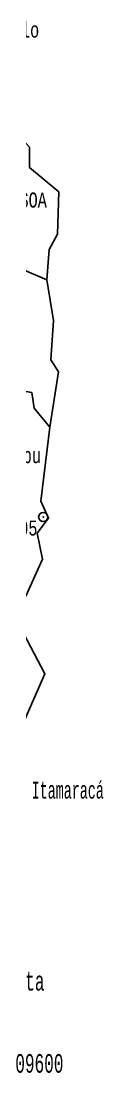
# Model space of a CAD drawing. Header units: millimetres. Extents: x 9851 to 10267, y 23387 to 23778.
# Drawn here: x 10242.56 to 10243.25, y 23644.68 to 23654.91 of the extents above; entities that cross this region are included whole.
import ezdxf
from ezdxf.enums import TextEntityAlignment as Align

# ---------------------------------------------------------------- set-up
doc = ezdxf.new("R2010")
doc.units = ezdxf.units.MM
doc.layers.add('3', color=7, linetype='Continuous')
doc.styles.add('MONOTXT', font='MONOTXT', dxfattribs={"height": 0.2})

# ---------------------------------------------------------------- blocks, each defined once
blk = doc.blocks.new('SEDE')
at = {"layer": '3', "color": 7, "linetype": 'Continuous'}
blk.add_circle((0, 0), 0.00451, dxfattribs=at)

msp = doc.modelspace()

# ---------------------------------------------------------------- linework, layer by layer
at = {"color": 7, "linetype": 'Continuous'}
for points in [[(10242.318, 23654.239), (10242.451, 23654.063), (10242.415, 23653.813), (10242.532, 23653.688), (10242.532, 23653.489), (10242.819, 23653.252), (10242.807, 23652.839), (10242.725, 23652.691), (10242.7, 23652.396)], [(10242.7, 23652.396), (10242.432, 23652.511), (10242.367, 23652.42), (10242.25, 23652.448), (10241.71, 23652.669), (10241.457, 23652.537)], [(10242.732, 23650.962), (10242.816, 23651.502), (10242.739, 23651.619), (10242.767, 23652), (10242.7, 23652.396)], [(10242.157, 23651.364), (10242.554, 23651.299), (10242.576, 23651.148), (10242.732, 23650.962)], [(10242.732, 23650.962), (10242.641, 23650.243), (10242.719, 23650.076), (10242.606, 23649.93), (10242.658, 23649.678), (10242.494, 23649.319), (10242.408, 23649.313)], [(10242.408, 23649.313), (10242.372, 23649.148), (10242.682, 23648.561), (10242.416, 23647.962), (10242.292, 23647.91)]]:
    msp.add_lwpolyline(points, dxfattribs=at)
msp.add_point((10242.666, 23650.088), dxfattribs=at)

# ---------------------------------------------------------------- block references
at = {"color": 7, "linetype": 'Continuous', "xscale": 10, "yscale": 10, "zscale": 10, "rotation": 0.8711516907012916}
msp.add_blockref('SEDE', (10242.666, 23650.088), dxfattribs=at)

# ---------------------------------------------------------------- texts
at = {"color": 7, "linetype": 'Continuous', "style": 'MONOTXT'}
for s, height, rotation, width, p in [('Cabedelo', 0.1462, 0, 0.705882, (10241.912, 23654.754)), ('Itamarac%%225 ', 0.16315, 360, 0.555563, (10242.553, 23647.348))]:
    msp.add_text(s, height=height, rotation=rotation, dxfattribs=dict(at, width=width)).set_placement(p)
at = {"color": 7, "linetype": 'Continuous', "style": 'MONOTXT', "width": 0.705898}
msp.add_text('PESSOA', height=0.146, rotation=359.987, dxfattribs=at).set_placement((10242.166, 23653.246), align=Align.TOP_LEFT)
at = {"color": 7, "linetype": 'Continuous', "style": 'MONOTXT', "width": 0.705879}
msp.add_text('Pitimbu', height=0.1463, rotation=360, dxfattribs=at).set_placement((10242.644, 23650.613), align=Align.RIGHT)
at = {"color": 7, "linetype": 'Continuous', "style": 'MONOTXT'}
for s, height, width, p in [('11905', 0.1463, 0.705867, (10242.386, 23649.981)), ('Paulista', 0.1814, 0.599997, (10242.301, 23645.578)), ('09600', 0.1814, 0.6, (10242.628, 23644.771))]:
    msp.add_text(s, height=height, rotation=0, dxfattribs=dict(at, width=width)).set_placement(p, align=Align.MIDDLE)

doc.saveas('drawing.dxf')
